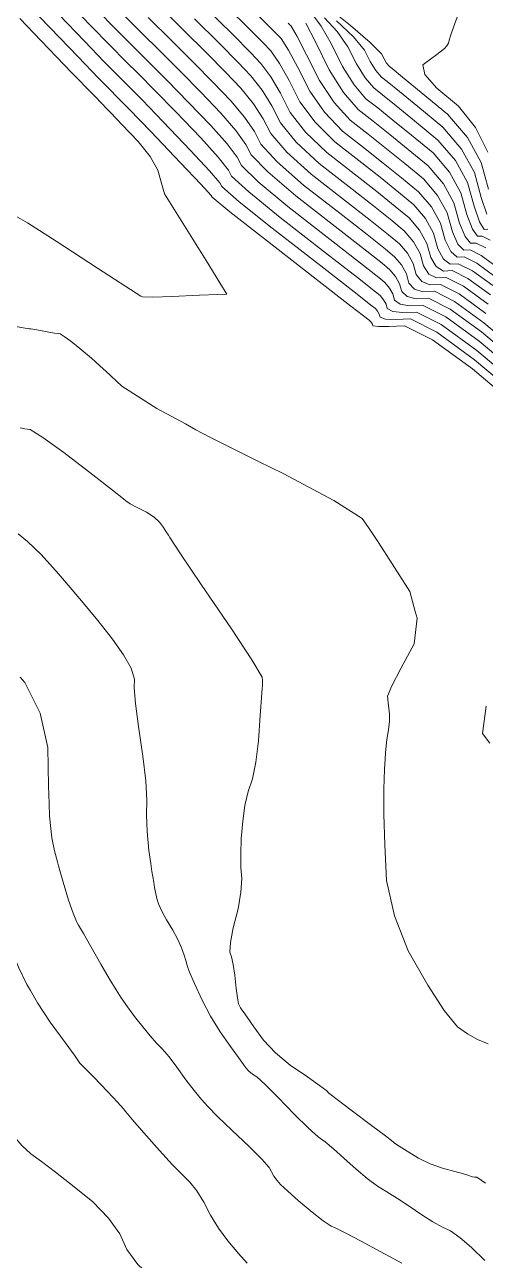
# Model space of a CAD drawing. Header units: inches. Extents: x 1337389 to 1347141, y 407035 to 414577.
# Drawn here: x 1339456.5 to 1339627.9, y 408361.6 to 408821.2 of the extents above; entities that cross this region are included whole.
import ezdxf

# ---------------------------------------------------------------- set-up
doc = ezdxf.new("R2010")
doc.units = ezdxf.units.IN
doc.header["$MEASUREMENT"] = 0
doc.layers.add('Topo', color=7, linetype='Continuous', lineweight=15, true_color=0x459900)

msp = doc.modelspace()

# ---------------------------------------------------------------- linework, layer by layer
at = {"layer": 'Topo'}
msp.add_line((1339520.2419, 408670.569, 1120), (1339516.302, 408672.6989, 1120), dxfattribs=at)
for points, elevation in [([(1339528.0179, 408831.6319), (1339538.5961, 408821.1709), (1339545.3169, 408814.4489), (1339548.1789, 408811.4651), (1339551.4079, 408806.824), (1339555.0039, 408800.5263), (1339558.9681, 408792.5709), (1339564.5991, 408784.9449), (1339571.8971, 408777.649), (1339580.862, 408770.6829), (1339588.758, 408764.4549), (1339595.5853, 408758.9661), (1339601.3429, 408754.216), (1339605.717, 408749.1137), (1339608.707, 408743.662), (1339610.313, 408737.8591), (1339612.3751, 408734.034), (1339614.8929, 408732.187), (1339617.866, 408732.3179), (1339623.137, 408729.64), (1339630.7059, 408724.1529)], 1075), ([(1339458.1431, 408828.1721), (1339465.9431, 408820.117), (1339476.414, 408809.2381), (1339483.9921, 408801.3971), (1339488.678, 408796.594), (1339490.472, 408794.8299), (1339495.379, 408789.7851), (1339503.3989, 408781.4599), (1339514.5311, 408769.8539), (1339522.0521, 408761.917), (1339525.962, 408757.649), (1339526.261, 408757.0492), (1339532.8579, 408751.6791), (1339545.7531, 408741.5361), (1339564.946, 408726.623), (1339577.9241, 408716.5299), (1339584.6868, 408711.258), (1339585.2349, 408710.8061), (1339585.651, 408710.3199), (1339585.9359, 408709.8021), (1339586.088, 408709.249), (1339588.1369, 408708.967), (1339592.0798, 408708.9539), (1339597.9201, 408709.2119), (1339608.2709, 408703.9529), (1339623.134, 408693.1771), (1339642.5091, 408676.8861)], 1120), ([(1339642.0791, 408685.546), (1339624.8169, 408700.061), (1339611.5751, 408709.661), (1339602.3519, 408714.346), (1339597.1501, 408714.117), (1339593.5229, 408714.5371), (1339591.472, 408715.6071), (1339590.9961, 408717.3262), (1339590.11, 408718.941), (1339588.814, 408720.452), (1339587.1088, 408721.8599), (1339580.3321, 408727.1801), (1339568.4832, 408736.414), (1339551.563, 408749.5619), (1339539.9109, 408759.0711), (1339533.5292, 408764.9429), (1339532.416, 408767.177), (1339528.576, 408771.8961), (1339522.008, 408779.101), (1339512.714, 408788.791), (1339504.983, 408796.7602), (1339498.816, 408803.008), (1339494.2129, 408807.5359), (1339488.291, 408813.5182), (1339481.0531, 408820.9539), (1339472.4959, 408829.8439)], 1110), ([(1339628.182, 408713.8278), (1339618.1819, 408721.077), (1339611.2169, 408724.616), (1339607.289, 408724.4429), (1339604.296, 408725.6781), (1339602.238, 408728.322), (1339601.1169, 408732.375), (1339599.028, 408736.183), (1339595.974, 408739.7459), (1339591.9518, 408743.0631), (1339585.1469, 408748.4801), (1339575.557, 408755.996), (1339563.1821, 408765.6122), (1339554.018, 408773.8561), (1339548.0661, 408780.7299), (1339545.3241, 408786.2339), (1339541.623, 408791.8549), (1339536.9631, 408797.5949), (1339531.344, 408803.452), (1339524.1911, 408810.7093), (1339515.503, 408819.3649), (1339505.2811, 408829.4201)], 1090), ([(1339629.865, 408720.7109), (1339621.4862, 408726.7861), (1339615.6501, 408729.7511), (1339612.358, 408729.6059), (1339609.682, 408731.249), (1339607.6218, 408734.6801), (1339606.177, 408739.8998), (1339603.488, 408744.8039), (1339599.5531, 408749.392), (1339594.3738, 408753.6651), (1339587.554, 408759.1299), (1339579.093, 408765.788), (1339568.9921, 408773.6369), (1339561.0718, 408781.2491), (1339555.334, 408788.6239), (1339551.777, 408795.7619), (1339548.1459, 408801.834), (1339544.4402, 408806.8412), (1339540.659, 408810.7831), (1339533.7941, 408817.684), (1339523.846, 408827.5431)], 1080), ([(1339629.1551, 408760.1109), (1339626.419, 408769.9981), (1339621.324, 408779.2871), (1339613.8719, 408787.9791), (1339604.061, 408796.073), (1339597.1851, 408801.7312), (1339593.241, 408804.9521), (1339592.2308, 408805.7369), (1339591.232, 408806.912), (1339590.2459, 408808.477), (1339589.2721, 408810.432), (1339585.104, 408814.5711), (1339577.7428, 408820.892), (1339567.188, 408829.397)], 1040), ([(1339454.6819, 408823.527), (1339462.6659, 408815.254), (1339474.0941, 408803.38), (1339481.8429, 408795.3361), (1339485.911, 408791.123), (1339486.301, 408790.7411), (1339488.566, 408788.394), (1339492.7082, 408784.0841), (1339498.7269, 408777.8087), (1339503.1619, 408772.158), (1339506.0129, 408767.1291), (1339508.5489, 408758.3151), (1339524.021, 408733.4659), (1339529.1779, 408725.183), (1339531.7581, 408721.041), (1339528.3452, 408720.8861), (1339521.5189, 408720.5781), (1339511.2798, 408720.1161), (1339504.2282, 408719.913), (1339500.3641, 408719.9691), (1339499.6869, 408720.284), (1339494.1059, 408723.8502), (1339483.6191, 408730.6671), (1339468.2261, 408740.7341), (1339457.4979, 408747.5139), (1339451.4341, 408751.004)], 1125), ([(1339469.219, 408824.981), (1339478.7332, 408815.0962), (1339486.142, 408807.4581), (1339491.4461, 408802.0649), (1339494.644, 408798.9189), (1339500.1809, 408793.2721), (1339508.0561, 408785.1249), (1339518.2699, 408774.4781), (1339525.3142, 408766.9068), (1339529.1888, 408762.4129), (1339529.8951, 408760.9959), (1339536.385, 408755.3749), (1339548.658, 408745.5492), (1339566.7139, 408731.519), (1339579.1281, 408721.8551), (1339585.8981, 408716.559), (1339587.0249, 408715.6291), (1339587.881, 408714.631), (1339588.4659, 408713.5639), (1339588.7801, 408712.428), (1339590.8301, 408711.7519), (1339594.6151, 408711.5359), (1339600.136, 408711.7792), (1339609.9231, 408706.807), (1339623.9759, 408696.619), (1339642.2941, 408681.2161)], 1115), ([(1339483.3721, 408826.812), (1339490.4409, 408819.5789), (1339496.98, 408813.0069), (1339502.988, 408807.0971), (1339509.7851, 408800.2471), (1339517.3709, 408792.456), (1339525.747, 408783.7241), (1339531.8369, 408776.8861), (1339535.6429, 408771.9409), (1339537.1631, 408768.8899), (1339543.4381, 408762.7669), (1339554.467, 408753.574), (1339570.2511, 408741.3101), (1339581.5349, 408732.5052), (1339588.3201, 408727.1611), (1339590.604, 408725.2758), (1339592.3401, 408723.252), (1339593.5261, 408721.0881), (1339594.163, 408718.7861), (1339596.2161, 408717.323), (1339599.6848, 408716.699), (1339604.5691, 408716.914), (1339613.2261, 408712.5152), (1339625.6579, 408703.5029), (1339641.8641, 408689.876)], 1105), ([(1339641.6479, 408694.2071), (1339626.4991, 408706.9441), (1339614.8781, 408715.369), (1339606.7852, 408719.4813), (1339602.2191, 408719.2798), (1339598.9089, 408720.108), (1339596.8551, 408721.9649), (1339596.0561, 408724.8509), (1339594.569, 408727.5621), (1339592.3941, 408730.099), (1339589.5308, 408732.4621), (1339582.7389, 408737.8299), (1339572.02, 408746.2049), (1339557.3719, 408757.587), (1339546.965, 408766.4641), (1339540.797, 408772.8369), (1339538.8701, 408776.7053), (1339535.0989, 408781.8761), (1339529.4861, 408788.348), (1339522.0292, 408796.1211), (1339514.587, 408803.7341), (1339507.1591, 408811.187), (1339499.7471, 408818.4779), (1339492.5909, 408825.6389)], 1100), ([(1339502.5139, 408823.9491), (1339511.331, 408815.276), (1339519.389, 408807.222), (1339526.6859, 408799.787), (1339533.224, 408792.971), (1339538.3613, 408786.8649), (1339542.0969, 408781.469), (1339544.4309, 408776.7829), (1339550.492, 408770.1599), (1339560.2771, 408761.5991), (1339573.7879, 408751.1009), (1339583.9429, 408743.1549), (1339590.7421, 408737.7632), (1339594.1839, 408734.9221), (1339596.799, 408731.873), (1339598.5869, 408728.6128), (1339599.547, 408725.144), (1339601.603, 408722.8933), (1339604.7539, 408721.8609), (1339609.001, 408722.048), (1339616.5299, 408718.2228), (1339627.3411, 408710.386), (1339641.4331, 408698.537)], 1095), ([(1339519.6749, 408823.454), (1339528.993, 408814.196), (1339536.0011, 408807.1181), (1339540.7009, 408802.218), (1339544.884, 408796.8449), (1339548.55, 408790.998), (1339551.7001, 408784.6769), (1339557.5449, 408777.5519), (1339566.0869, 408769.6239), (1339577.325, 408760.892), (1339586.35, 408753.8052), (1339593.1631, 408748.364), (1339597.7642, 408744.5691), (1339601.2581, 408740.4931), (1339603.647, 408736.1371), (1339604.9301, 408731.501), (1339606.989, 408728.4639), (1339609.823, 408727.0239), (1339613.4338, 408727.1829), (1339619.8339, 408723.932), (1339629.023, 408717.27)], 1085), ([(1339631.5469, 408727.5951), (1339624.789, 408732.4943), (1339620.083, 408734.8849), (1339617.428, 408734.768), (1339615.068, 408736.8189), (1339613.0051, 408741.0381), (1339611.2369, 408747.4241), (1339607.9471, 408753.4249), (1339603.133, 408759.039), (1339596.7959, 408764.267), (1339589.962, 408769.7799), (1339582.6299, 408775.5789), (1339574.801, 408781.6621), (1339568.125, 408788.6411), (1339562.602, 408796.5169), (1339558.2311, 408805.2901), (1339554.6701, 408811.814), (1339551.917, 408816.0881), (1339549.9741, 408818.1141), (1339543.3978, 408824.658)], 1070), ([(1339629.745, 408741.0571), (1339626.731, 408742.5869), (1339625.0319, 408742.5129), (1339623.1481, 408745.1752), (1339621.0801, 408750.5742), (1339618.828, 408758.7111), (1339614.635, 408766.3561), (1339608.5021, 408773.509), (1339600.4291, 408780.1701), (1339593.573, 408785.7549), (1339587.936, 408790.2652), (1339583.5159, 408793.6991), (1339579.1491, 408798.8402), (1339574.835, 408805.6871), (1339570.5731, 408814.24), (1339566.8721, 408820.6359), (1339563.732, 408824.872)], 1055), ([(1339628.948, 408745.1552), (1339627.566, 408745.0939), (1339625.8409, 408747.9601), (1339623.7719, 408753.7531), (1339621.358, 408762.473), (1339616.8651, 408770.666), (1339610.292, 408778.332), (1339601.64, 408785.471), (1339594.7771, 408791.0799), (1339589.7039, 408795.1612), (1339586.4211, 408797.712), (1339583.177, 408801.5308), (1339579.9721, 408806.6171), (1339576.8059, 408812.9711), (1339572.865, 408818.6829), (1339568.147, 408823.7511)], 1050), ([(1339572.562, 408822.6299), (1339578.857, 408816.7298), (1339583.039, 408811.702), (1339585.1091, 408807.547), (1339587.2049, 408804.221), (1339589.3261, 408801.7239), (1339591.472, 408800.056), (1339595.9811, 408796.4061), (1339602.8511, 408790.772), (1339612.082, 408783.156), (1339619.0951, 408774.977), (1339623.8879, 408766.2362), (1339626.4629, 408756.9319), (1339628.534, 408750.7451)], 1045), ([(1339617.4251, 408824.0351), (1339616.127, 408820.2949), (1339615.1629, 408817.4449), (1339614.5321, 408815.4849), (1339614.237, 408814.4142), (1339613.6498, 408813.389), (1339612.7739, 408812.41), (1339611.6081, 408811.477), (1339609.8671, 408810.158), (1339607.55, 408808.4511), (1339604.659, 408806.358), (1339605.43, 408802.737), (1339609.862, 408797.587), (1339617.9561, 408790.909), (1339624.319, 408782.9671), (1339628.949, 408773.76)], 1035), ([(1339554.632, 408821.7799), (1339555.656, 408820.712), (1339557.931, 408816.8032), (1339561.4579, 408810.0538), (1339566.2359, 408800.4639), (1339571.6521, 408792.3379), (1339577.706, 408785.674), (1339584.3988, 408780.4739), (1339591.166, 408775.1051), (1339598.0071, 408769.5681), (1339604.9229, 408763.8621), (1339610.1761, 408757.735), (1339613.768, 408751.187), (1339615.697, 408744.217), (1339617.7621, 408739.6041), (1339619.9618, 408737.35), (1339622.299, 408737.453), (1339626.441, 408735.3479), (1339632.3889, 408731.037)], 1065), ([(1339628.093, 408738.2019), (1339624.515, 408740.02), (1339622.4971, 408739.9309), (1339620.4549, 408742.39), (1339618.388, 408747.3959), (1339616.298, 408754.9489), (1339612.406, 408762.045), (1339606.7129, 408768.6861), (1339599.218, 408774.869), (1339592.369, 408780.4302), (1339586.1671, 408785.37), (1339580.611, 408789.687), (1339575.179, 408796.0341), (1339569.8701, 408804.4109), (1339564.6851, 408814.8181), (1339561.1931, 408821.7931)], 1060), ([(1339485.8912, 408693.085), (1339481.387, 408697.173), (1339477.0891, 408700.838), (1339473.673, 408703.4639), (1339471.196, 408705.249), (1339469.6571, 408706.1929), (1339469.0572, 408706.2961), (1339467.6539, 408706.5361), (1339465.4491, 408706.9111), (1339462.442, 408707.423), (1339460.2241, 408707.8001), (1339458.796, 408708.0432), (1339458.1561, 408708.1511), (1339456.7391, 408708.3879), (1339454.545, 408708.754), (1339451.5741, 408709.25), (1339449.383, 408709.8481), (1339447.9729, 408710.5501), (1339447.3439, 408711.355), (1339444.9978, 408712.818), (1339440.9349, 408714.9388), (1339435.1559, 408717.719), (1339427.7629, 408721.383), (1339420.3011, 408725.1531)], 1120), ([(1339516.302, 408672.6989), (1339505.6789, 408678.444), (1339492.6321, 408686.731), (1339486.5679, 408692.471), (1339485.8912, 408693.085)], 1120), ([(1339628.0362, 408390.2521), (1339624.7471, 408392.4429), (1339623.9519, 408392.4941), (1339623.2021, 408392.6249), (1339622.4971, 408392.8359), (1339621.8381, 408393.128), (1339619.8621, 408393.719), (1339616.5692, 408394.6089), (1339611.9602, 408395.799), (1339607.4829, 408397.4491), (1339603.1391, 408399.559), (1339598.9269, 408402.1299), (1339595.9471, 408404.002), (1339594.2003, 408405.1741), (1339593.6861, 408405.6479), (1339590.825, 408407.839), (1339585.618, 408411.7479), (1339578.065, 408417.3738), (1339572.768, 408421.394), (1339569.727, 408423.8071), (1339568.9421, 408424.6129), (1339566.2819, 408426.6089), (1339561.7449, 408429.7959), (1339555.3328, 408434.172), (1339549.8801, 408438.741), (1339545.3851, 408443.5021), (1339541.8491, 408448.4559), (1339539.327, 408451.988), (1339537.821, 408454.099), (1339537.3289, 408454.788), (1339536.886, 408455.506), (1339536.492, 408456.252), (1339536.1459, 408457.0262), (1339535.735, 408459.1859), (1339535.2599, 408462.7332), (1339534.719, 408467.665), (1339534.142, 408471.5641), (1339533.528, 408474.43), (1339532.8771, 408476.263), (1339533.0571, 408479.8579), (1339534.068, 408485.2181), (1339535.9109, 408492.34), (1339537.0151, 408498.471), (1339537.3809, 408503.61), (1339537.0089, 408507.7571), (1339536.9279, 408512.6868), (1339537.139, 408518.4002), (1339537.64, 408524.8961), (1339538.504, 408530.77), (1339539.7289, 408536.0211), (1339541.3168, 408540.6489), (1339542.5851, 408546.898), (1339543.5359, 408554.7689), (1339544.1669, 408564.2619), (1339544.6279, 408570.8281), (1339544.9182, 408574.468), (1339545.0381, 408575.1828), (1339545.065, 408576.1019), (1339544.9998, 408577.225), (1339544.8431, 408578.5522), (1339540.993, 408584.9621), (1339533.4489, 408596.4539), (1339522.2121, 408613.0289), (1339514.5591, 408624.3751), (1339510.4908, 408630.4919), (1339510.007, 408631.38), (1339509.221, 408632.6259), (1339508.1322, 408634.231), (1339506.742, 408636.1941), (1339504.6549, 408638.0769), (1339501.8691, 408639.881), (1339498.3869, 408641.606), (1339495.8039, 408643.0019), (1339494.1221, 408644.0709), (1339493.341, 408644.8111), (1339489.2429, 408648.0541), (1339481.8289, 408653.7999), (1339471.0999, 408662.0501), (1339463.318, 408667.658), (1339458.4851, 408670.624), (1339456.5991, 408670.948), (1339454.7679, 408671.262)], 1115), ([(1339543.5311, 408658.7861), (1339525.7101, 408667.6121), (1339520.2419, 408670.569)], 1120), ([(1339601.877, 408602.9981), (1339599.8569, 408610.3959), (1339593.3168, 408620.6559), (1339588.1741, 408628.6001), (1339584.43, 408634.229), (1339582.0842, 408637.5419), (1339571.5148, 408644.21), (1339552.7229, 408654.233), (1339543.5311, 408658.7861)], 1120), ([(1339454.045, 408631.7699), (1339457.6069, 408629.032), (1339462.6271, 408624.107), (1339469.1069, 408616.9941), (1339477.045, 408607.6948), (1339483.7289, 408599.568), (1339489.159, 408592.6129), (1339493.333, 408586.8301), (1339496.078, 408581.889), (1339497.393, 408577.7899), (1339497.2791, 408574.5329), (1339497.7621, 408568.6652), (1339498.8419, 408560.1869), (1339500.52, 408549.0979), (1339501.5722, 408539.9199), (1339501.9981, 408532.6542), (1339501.7969, 408527.2993), (1339502.045, 408521.0979), (1339502.74, 408514.0518), (1339503.444, 408509.202)], 1110), ([(1339590.675, 408547.831), (1339590.8481, 408550.4631), (1339591.3489, 408555.322), (1339591.9461, 408558.89), (1339592.254, 408562.027), (1339592.274, 408564.733), (1339592.0042, 408567.0081), (1339591.7991, 408568.885), (1339591.6569, 408570.3619), (1339591.58, 408571.4409), (1339593.1829, 408575.2289), (1339596.4669, 408581.725), (1339601.4321, 408590.9299), (1339602.5621, 408600.4869), (1339601.877, 408602.9981)], 1120), ([(1339454.8721, 408578.4952), (1339456.6011, 408576.478), (1339462.26, 408565.15), (1339462.2778, 408565.0729)], 1105), ([(1339462.2778, 408565.0729), (1339465.163, 408552.3121), (1339465.3108, 408537.963), (1339465.577, 408531.526)], 1105), ([(1339628.272, 408567.771), (1339626.8949, 408557.5471), (1339629.579, 408553.933)], 1120), ([(1339628.9659, 408442.117), (1339625.077, 408443.6869), (1339621.2831, 408445.798), (1339617.5849, 408448.4511), (1339612.678, 408454.493), (1339606.561, 408463.9261), (1339599.2362, 408476.7481), (1339594.12, 408489.7259), (1339591.2149, 408502.8579), (1339590.5211, 408516.1449), (1339590.1598, 408527.4839), (1339590.1351, 408536.873), (1339590.443, 408544.3139), (1339590.675, 408547.831)], 1120), ([(1339465.577, 408531.526), (1339465.773, 408526.771), (1339466.549, 408518.736), (1339467.6381, 408513.8571), (1339468.6939, 408509.7669)], 1105), ([(1339468.6939, 408509.7669), (1339469.0529, 408508.3772), (1339470.7961, 408502.2952), (1339472.236, 408497.6421)], 1105), ([(1339503.444, 408509.202), (1339503.885, 408506.1609), (1339504.5277, 408502.2351)], 1110), ([(1339504.5277, 408502.2351), (1339504.859, 408500.215), (1339505.665, 408496.2161), (1339506.3009, 408494.1609), (1339507.5011, 408491.5029), (1339509.2649, 408488.2399), (1339511.5929, 408484.372), (1339513.4679, 408480.885), (1339514.89, 408477.7759), (1339515.859, 408475.0479), (1339516.5251, 408473.0482), (1339516.8881, 408471.7781), (1339516.947, 408471.2368), (1339517.907, 408468.8142), (1339519.7682, 408464.508), (1339522.53, 408458.32), (1339525.6809, 408452.3579), (1339529.223, 408446.6218), (1339533.1532, 408441.1112), (1339536.064, 408437.0309), (1339537.9551, 408434.3812), (1339538.826, 408433.161), (1339539.933, 408431.9881), (1339541.2769, 408430.8629), (1339542.856, 408429.7852), (1339545.9989, 408426.918), (1339550.706, 408422.2641), (1339556.9769, 408415.8211), (1339561.9981, 408410.8999), (1339565.77, 408407.499), (1339568.2929, 408405.62), (1339571.4802, 408402.983), (1339575.3321, 408399.587), (1339579.8489, 408395.4329), (1339584.0169, 408391.9581), (1339587.8369, 408389.161), (1339591.3091, 408387.0421), (1339595.2131, 408384.5619), (1339599.5489, 408381.7202), (1339604.318, 408378.5181), (1339608.48, 408375.9162), (1339612.0361, 408373.916), (1339614.9839, 408372.517), (1339618.5859, 408369.9719), (1339622.8401, 408366.2799), (1339627.746, 408361.441)], 1110), ([(1339472.236, 408497.6421), (1339472.865, 408495.6099), (1339474.514, 408490.707), (1339475.7429, 408487.584), (1339475.8731, 408487.369)], 1105), ([(1339475.8731, 408487.369), (1339476.5509, 408486.2421), (1339478.3329, 408483.1639), (1339481.0889, 408478.3509), (1339484.819, 408471.8029), (1339487.955, 408466.424), (1339490.499, 408462.216), (1339492.4491, 408459.1782), (1339494.7619, 408455.861), (1339497.4379, 408452.2651), (1339500.477, 408448.3879), (1339503.2011, 408445.0849), (1339505.611, 408442.3549), (1339507.705, 408440.198), (1339510.2238, 408437.2119), (1339513.1668, 408433.397), (1339516.533, 408428.753), (1339519.566, 408424.764), (1339522.266, 408421.4311), (1339524.6331, 408418.753), (1339528.396, 408414.933), (1339533.5549, 408409.9721), (1339540.1101, 408403.8699), (1339544.7529, 408399.2561), (1339547.4862, 408396.129), (1339548.3081, 408394.4899), (1339549.2969, 408392.885), (1339550.452, 408391.3139), (1339551.7729, 408389.7758), (1339554.398, 408387.284), (1339558.325, 408383.838), (1339563.5561, 408379.4382), (1339567.636, 408376.25), (1339570.566, 408374.2751), (1339572.3451, 408373.5131), (1339575.9771, 408371.6821), (1339581.461, 408368.7822), (1339588.797, 408364.8142), (1339593.9442, 408362.0601), (1339596.9, 408360.5199)], 1105), ([(1339450.529, 408480.5929), (1339451.3741, 408477.8109), (1339454.184, 408470.5831), (1339457.358, 408464.1741), (1339458.6603, 408461.9321)], 1100), ([(1339458.6603, 408461.9321), (1339461.311, 408457.3698), (1339466.0439, 408450.171), (1339471.5552, 408442.5769), (1339475.232, 408437.5099), (1339477.0794, 408434.9664), (1339478.803, 408433.1889), (1339482.2331, 408429.6559), (1339487.3749, 408424.3611), (1339491.075, 408420.456), (1339493.333, 408417.9389), (1339494.1509, 408416.811), (1339496.657, 408413.84), (1339500.851, 408409.0272), (1339506.7341, 408402.3702), (1339511.5551, 408397.096), (1339515.3139, 408393.203), (1339518.011, 408390.6918), (1339520.6331, 408387.376), (1339523.179, 408383.2551), (1339525.6499, 408378.3292), (1339528.6211, 408373.504), (1339532.0919, 408368.7822), (1339536.063, 408364.1611), (1339539.3428, 408360.549)], 1100), ([(1339452.172, 408408.3369), (1339452.5819, 408407.66), (1339455.4011, 408404.2601), (1339458.803, 408401.152), (1339462.7871, 408398.334), (1339467.954, 408394.419), (1339473.2291, 408390.2549)], 1095), ([(1339473.2291, 408390.2549), (1339474.303, 408389.4071), (1339481.835, 408383.2982), (1339487.721, 408377.2858), (1339491.9629, 408371.3711), (1339494.558, 408365.554), (1339498.6708, 408359.9921), (1339504.3022, 408354.6881), (1339511.4499, 408349.639), (1339517.8691, 408344.4209), (1339523.559, 408339.0322), (1339528.52, 408333.4731), (1339534.0979, 408328.9118), (1339540.2929, 408325.3479), (1339542.338, 408324.5771)], 1095)]:
    msp.add_lwpolyline(points, dxfattribs=dict(at, elevation=elevation))

doc.saveas('drawing.dxf')
